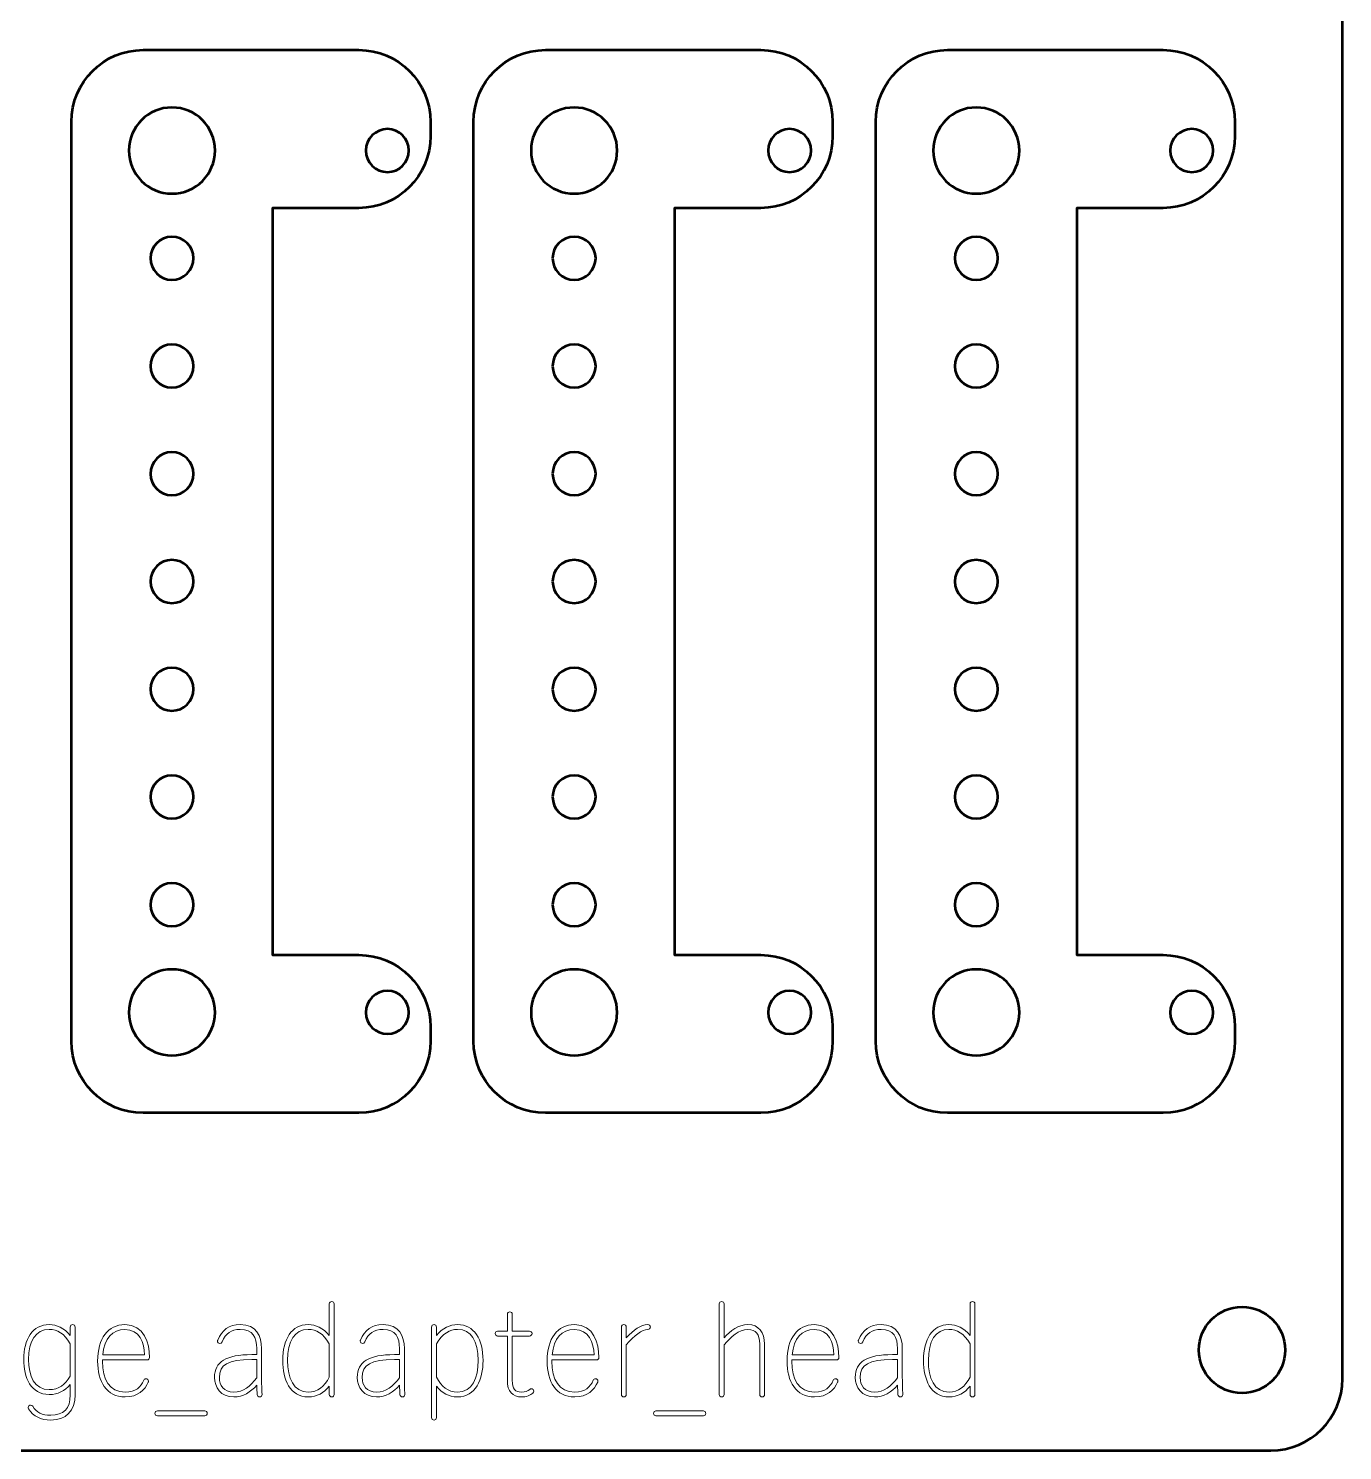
# Model space of a CAD drawing. Header units: centimetres. Extents: x -10.5 to 10.4, y -14.9 to 14.9.
# Drawn here: x 1.25 to 10.4, y -14.95 to -5.05 of the extents above; entities that cross this region are included whole.
import ezdxf

# ---------------------------------------------------------------- set-up
doc = ezdxf.new("R2010")
doc.units = ezdxf.units.CM
doc.header["$MEASUREMENT"] = 0
doc.layers.add('Layer 1', color=7, linetype='Continuous')

msp = doc.modelspace()

# ---------------------------------------------------------------- linework, layer by layer
at = {"layer": 'Layer 1', "lineweight": 53}
msp.add_ellipse((9.7, -14.25), major_axis=(0, 0.3), ratio=1, dxfattribs=at)
at = {"layer": 'Layer 1', "color": 1, "lineweight": 53}
msp.add_open_spline([(-10.5, -14.45), (-10.5, -14.45), (-10.5, 14.45), (-10.5, 14.45), (-10.5, 14.45), (-10.5, 14.72614), (-10.27614, 14.95), (-10, 14.95), (-10, 14.95), (-10, 14.95), (9.9, 14.95), (9.9, 14.95), (9.9, 14.95), (10.17614, 14.95), (10.4, 14.72614), (10.4, 14.45), (10.4, 14.45), (10.4, 14.45), (10.4, -14.45), (10.4, -14.45), (10.4, -14.45), (10.4, -14.72614), (10.17614, -14.95), (9.9, -14.95), (9.9, -14.95), (9.9, -14.95), (-10, -14.95), (-10, -14.95), (-10, -14.95), (-10.27614, -14.95), (-10.5, -14.72614), (-10.5, -14.45)], degree=3, knots=[0, 0, 0, 0, 0.1111111, 0.1111111, 0.1111111, 0.1111111, 0.2222222, 0.2222222, 0.2222222, 0.2222222, 0.3333333, 0.3333333, 0.3333333, 0.3333333, 0.4444444, 0.4444444, 0.4444444, 0.4444444, 0.5555556, 0.5555556, 0.5555556, 0.5555556, 0.6666667, 0.6666667, 0.6666667, 0.6666667, 0.7777778, 0.7777778, 0.7777778, 0.7777778, 1, 1, 1, 1], dxfattribs=at)
at = {"layer": 'Layer 1', "color": 3, "lineweight": 53}
for points in [[(1.55, -11.6), (1.55, -11.6), (1.55, -12.1), (1.55, -12.1), (1.55, -12.1), (1.55, -12.37614), (1.77386, -12.6), (2.05, -12.6), (2.05, -12.6), (2.05, -12.6), (2.2125, -12.6), (2.2125, -12.6), (2.2125, -12.6), (2.2125, -12.6), (2.26577, -12.6), (2.26577, -12.6), (2.26577, -12.6), (2.26577, -12.6), (2.31567, -12.6), (2.31567, -12.6), (2.31567, -12.6), (2.31567, -12.6), (2.3623, -12.6), (2.3623, -12.6), (2.3623, -12.6), (2.3623, -12.6), (2.40576, -12.6), (2.40576, -12.6), (2.40576, -12.6), (2.40576, -12.6), (2.44615, -12.6), (2.44615, -12.6), (2.44615, -12.6), (2.44615, -12.6), (2.45, -12.6), (2.45, -12.6), (2.45, -12.6), (2.45, -12.6), (3.05, -12.6), (3.05, -12.6), (3.05, -12.6), (3.05, -12.6), (3.55, -12.6), (3.55, -12.6), (3.55, -12.6), (3.82614, -12.6), (4.05, -12.37614), (4.05, -12.1), (4.05, -12.1), (4.05, -12.1), (4.05, -12), (4.05, -12), (4.05, -12), (4.05, -11.72386), (3.82614, -11.5), (3.55, -11.5), (3.55, -11.5), (3.55, -11.5), (2.95, -11.5), (2.95, -11.5), (2.95, -11.5), (2.95, -11.5), (2.95, -10.9), (2.95, -10.9), (2.95, -10.9), (2.95, -10.9), (2.95, -7.2), (2.95, -7.2), (2.95, -7.2), (2.95, -7.2), (2.95, -6.3), (2.95, -6.3), (2.95, -6.3), (2.95, -6.3), (3.05, -6.3), (3.05, -6.3), (3.05, -6.3), (3.05, -6.3), (3.55, -6.3), (3.55, -6.3), (3.55, -6.3), (3.82614, -6.3), (4.05, -6.07614), (4.05, -5.8), (4.05, -5.8), (4.05, -5.8), (4.05, -5.7), (4.05, -5.7), (4.05, -5.7), (4.05, -5.42386), (3.82614, -5.2), (3.55, -5.2), (3.55, -5.2), (3.55, -5.2), (2.45, -5.2), (2.45, -5.2), (2.45, -5.2), (2.45, -5.2), (2.2125, -5.2), (2.2125, -5.2), (2.2125, -5.2), (2.2125, -5.2), (2.05, -5.2), (2.05, -5.2), (2.05, -5.2), (1.77386, -5.2), (1.55, -5.42386), (1.55, -5.7), (1.55, -5.7), (1.55, -6.87317), (1.55, -10.73746), (1.55, -11.6)], [(4.35, -11.6), (4.35, -11.6), (4.35, -12.1), (4.35, -12.1), (4.35, -12.1), (4.35, -12.37614), (4.57386, -12.6), (4.85, -12.6), (4.85, -12.6), (4.85, -12.6), (5.0125, -12.6), (5.0125, -12.6), (5.0125, -12.6), (5.0125, -12.6), (5.06577, -12.6), (5.06577, -12.6), (5.06577, -12.6), (5.06577, -12.6), (5.11567, -12.6), (5.11567, -12.6), (5.11567, -12.6), (5.11567, -12.6), (5.1623, -12.6), (5.1623, -12.6), (5.1623, -12.6), (5.1623, -12.6), (5.20576, -12.6), (5.20576, -12.6), (5.20576, -12.6), (5.20576, -12.6), (5.24615, -12.6), (5.24615, -12.6), (5.24615, -12.6), (5.24615, -12.6), (5.25, -12.6), (5.25, -12.6), (5.25, -12.6), (5.25, -12.6), (5.85, -12.6), (5.85, -12.6), (5.85, -12.6), (5.85, -12.6), (6.35, -12.6), (6.35, -12.6), (6.35, -12.6), (6.62614, -12.6), (6.85, -12.37614), (6.85, -12.1), (6.85, -12.1), (6.85, -12.1), (6.85, -12), (6.85, -12), (6.85, -12), (6.85, -11.72386), (6.62614, -11.5), (6.35, -11.5), (6.35, -11.5), (6.35, -11.5), (5.75, -11.5), (5.75, -11.5), (5.75, -11.5), (5.75, -11.5), (5.75, -10.9), (5.75, -10.9), (5.75, -10.9), (5.75, -10.9), (5.75, -7.2), (5.75, -7.2), (5.75, -7.2), (5.75, -7.2), (5.75, -6.3), (5.75, -6.3), (5.75, -6.3), (5.75, -6.3), (5.85, -6.3), (5.85, -6.3), (5.85, -6.3), (5.85, -6.3), (6.35, -6.3), (6.35, -6.3), (6.35, -6.3), (6.62614, -6.3), (6.85, -6.07614), (6.85, -5.8), (6.85, -5.8), (6.85, -5.8), (6.85, -5.7), (6.85, -5.7), (6.85, -5.7), (6.85, -5.42386), (6.62614, -5.2), (6.35, -5.2), (6.35, -5.2), (6.35, -5.2), (5.25, -5.2), (5.25, -5.2), (5.25, -5.2), (5.25, -5.2), (5.0125, -5.2), (5.0125, -5.2), (5.0125, -5.2), (5.0125, -5.2), (4.85, -5.2), (4.85, -5.2), (4.85, -5.2), (4.57386, -5.2), (4.35, -5.42386), (4.35, -5.7), (4.35, -5.7), (4.35, -6.87317), (4.35, -10.73746), (4.35, -11.6)], [(7.15, -11.6), (7.15, -11.6), (7.15, -12.1), (7.15, -12.1), (7.15, -12.1), (7.15, -12.37614), (7.37386, -12.6), (7.65, -12.6), (7.65, -12.6), (7.65, -12.6), (7.8125, -12.6), (7.8125, -12.6), (7.8125, -12.6), (7.8125, -12.6), (7.86577, -12.6), (7.86577, -12.6), (7.86577, -12.6), (7.86577, -12.6), (7.91567, -12.6), (7.91567, -12.6), (7.91567, -12.6), (7.91567, -12.6), (7.9623, -12.6), (7.9623, -12.6), (7.9623, -12.6), (7.9623, -12.6), (8.00576, -12.6), (8.00576, -12.6), (8.00576, -12.6), (8.00576, -12.6), (8.04615, -12.6), (8.04615, -12.6), (8.04615, -12.6), (8.04615, -12.6), (8.05, -12.6), (8.05, -12.6), (8.05, -12.6), (8.05, -12.6), (8.65, -12.6), (8.65, -12.6), (8.65, -12.6), (8.65, -12.6), (9.15, -12.6), (9.15, -12.6), (9.15, -12.6), (9.42614, -12.6), (9.65, -12.37614), (9.65, -12.1), (9.65, -12.1), (9.65, -12.1), (9.65, -12), (9.65, -12), (9.65, -12), (9.65, -11.72386), (9.42614, -11.5), (9.15, -11.5), (9.15, -11.5), (9.15, -11.5), (8.55, -11.5), (8.55, -11.5), (8.55, -11.5), (8.55, -11.5), (8.55, -10.9), (8.55, -10.9), (8.55, -10.9), (8.55, -10.9), (8.55, -7.2), (8.55, -7.2), (8.55, -7.2), (8.55, -7.2), (8.55, -6.3), (8.55, -6.3), (8.55, -6.3), (8.55, -6.3), (8.65, -6.3), (8.65, -6.3), (8.65, -6.3), (8.65, -6.3), (9.15, -6.3), (9.15, -6.3), (9.15, -6.3), (9.42614, -6.3), (9.65, -6.07614), (9.65, -5.8), (9.65, -5.8), (9.65, -5.8), (9.65, -5.7), (9.65, -5.7), (9.65, -5.7), (9.65, -5.42386), (9.42614, -5.2), (9.15, -5.2), (9.15, -5.2), (9.15, -5.2), (8.05, -5.2), (8.05, -5.2), (8.05, -5.2), (8.05, -5.2), (7.8125, -5.2), (7.8125, -5.2), (7.8125, -5.2), (7.8125, -5.2), (7.65, -5.2), (7.65, -5.2), (7.65, -5.2), (7.37386, -5.2), (7.15, -5.42386), (7.15, -5.7), (7.15, -5.7), (7.15, -6.87317), (7.15, -10.73746), (7.15, -11.6)]]:
    msp.add_open_spline(points, degree=3, knots=[0, 0, 0, 0, 0.0344828, 0.0344828, 0.0344828, 0.0344828, 0.0689655, 0.0689655, 0.0689655, 0.0689655, 0.1034483, 0.1034483, 0.1034483, 0.1034483, 0.137931, 0.137931, 0.137931, 0.137931, 0.1724138, 0.1724138, 0.1724138, 0.1724138, 0.2068966, 0.2068966, 0.2068966, 0.2068966, 0.2413793, 0.2413793, 0.2413793, 0.2413793, 0.2758621, 0.2758621, 0.2758621, 0.2758621, 0.3103448, 0.3103448, 0.3103448, 0.3103448, 0.3448276, 0.3448276, 0.3448276, 0.3448276, 0.3793103, 0.3793103, 0.3793103, 0.3793103, 0.4137931, 0.4137931, 0.4137931, 0.4137931, 0.4482759, 0.4482759, 0.4482759, 0.4482759, 0.4827586, 0.4827586, 0.4827586, 0.4827586, 0.5172414, 0.5172414, 0.5172414, 0.5172414, 0.5517241, 0.5517241, 0.5517241, 0.5517241, 0.5862069, 0.5862069, 0.5862069, 0.5862069, 0.6206897, 0.6206897, 0.6206897, 0.6206897, 0.6551724, 0.6551724, 0.6551724, 0.6551724, 0.6896552, 0.6896552, 0.6896552, 0.6896552, 0.7241379, 0.7241379, 0.7241379, 0.7241379, 0.7586207, 0.7586207, 0.7586207, 0.7586207, 0.7931034, 0.7931034, 0.7931034, 0.7931034, 0.8275862, 0.8275862, 0.8275862, 0.8275862, 0.862069, 0.862069, 0.862069, 0.862069, 0.8965517, 0.8965517, 0.8965517, 0.8965517, 0.9310345, 0.9310345, 0.9310345, 0.9310345, 1, 1, 1, 1], dxfattribs=at)
at = {"layer": 'Layer 1', "lineweight": 53}
for points in [[(1.95, -5.9), (1.95, -5.73431), (2.08431, -5.6), (2.25, -5.6), (2.25, -5.6), (2.41569, -5.6), (2.55, -5.73431), (2.55, -5.9), (2.55, -5.9), (2.55, -6.06569), (2.41569, -6.2), (2.25, -6.2), (2.25, -6.2), (2.08431, -6.2), (1.95, -6.06569), (1.95, -5.9)], [(4.75, -5.9), (4.75, -5.73431), (4.88431, -5.6), (5.05, -5.6), (5.05, -5.6), (5.21569, -5.6), (5.35, -5.73431), (5.35, -5.9), (5.35, -5.9), (5.35, -6.06569), (5.21569, -6.2), (5.05, -6.2), (5.05, -6.2), (4.88431, -6.2), (4.75, -6.06569), (4.75, -5.9)], [(7.55, -5.9), (7.55, -5.73431), (7.68431, -5.6), (7.85, -5.6), (7.85, -5.6), (8.01569, -5.6), (8.15, -5.73431), (8.15, -5.9), (8.15, -5.9), (8.15, -6.06569), (8.01569, -6.2), (7.85, -6.2), (7.85, -6.2), (7.68431, -6.2), (7.55, -6.06569), (7.55, -5.9)], [(3.6, -5.9), (3.6, -5.81716), (3.66716, -5.75), (3.75, -5.75), (3.75, -5.75), (3.83284, -5.75), (3.9, -5.81716), (3.9, -5.9), (3.9, -5.9), (3.9, -5.98284), (3.83284, -6.05), (3.75, -6.05), (3.75, -6.05), (3.66716, -6.05), (3.6, -5.98284), (3.6, -5.9)], [(6.4, -5.9), (6.4, -5.81716), (6.46716, -5.75), (6.55, -5.75), (6.55, -5.75), (6.63284, -5.75), (6.7, -5.81716), (6.7, -5.9), (6.7, -5.9), (6.7, -5.98284), (6.63284, -6.05), (6.55, -6.05), (6.55, -6.05), (6.46716, -6.05), (6.4, -5.98284), (6.4, -5.9)], [(9.2, -5.9), (9.2, -5.81716), (9.26716, -5.75), (9.35, -5.75), (9.35, -5.75), (9.43284, -5.75), (9.5, -5.81716), (9.5, -5.9), (9.5, -5.9), (9.5, -5.98284), (9.43284, -6.05), (9.35, -6.05), (9.35, -6.05), (9.26716, -6.05), (9.2, -5.98284), (9.2, -5.9)], [(2.1, -6.65), (2.1, -6.56716), (2.16716, -6.5), (2.25, -6.5), (2.25, -6.5), (2.33284, -6.5), (2.4, -6.56716), (2.4, -6.65), (2.4, -6.65), (2.4, -6.73284), (2.33284, -6.8), (2.25, -6.8), (2.25, -6.8), (2.16716, -6.8), (2.1, -6.73284), (2.1, -6.65)], [(4.9, -6.65), (4.9, -6.56716), (4.96716, -6.5), (5.05, -6.5), (5.05, -6.5), (5.13284, -6.5), (5.2, -6.56716), (5.2, -6.65), (5.2, -6.65), (5.2, -6.73284), (5.13284, -6.8), (5.05, -6.8), (5.05, -6.8), (4.96716, -6.8), (4.9, -6.73284), (4.9, -6.65)], [(7.7, -6.65), (7.7, -6.56716), (7.76716, -6.5), (7.85, -6.5), (7.85, -6.5), (7.93284, -6.5), (8, -6.56716), (8, -6.65), (8, -6.65), (8, -6.73284), (7.93284, -6.8), (7.85, -6.8), (7.85, -6.8), (7.76716, -6.8), (7.7, -6.73284), (7.7, -6.65)], [(2.1, -7.4), (2.1, -7.31716), (2.16716, -7.25), (2.25, -7.25), (2.25, -7.25), (2.33284, -7.25), (2.4, -7.31716), (2.4, -7.4), (2.4, -7.4), (2.4, -7.48284), (2.33284, -7.55), (2.25, -7.55), (2.25, -7.55), (2.16716, -7.55), (2.1, -7.48284), (2.1, -7.4)], [(4.9, -7.4), (4.9, -7.31716), (4.96716, -7.25), (5.05, -7.25), (5.05, -7.25), (5.13284, -7.25), (5.2, -7.31716), (5.2, -7.4), (5.2, -7.4), (5.2, -7.48284), (5.13284, -7.55), (5.05, -7.55), (5.05, -7.55), (4.96716, -7.55), (4.9, -7.48284), (4.9, -7.4)], [(7.7, -7.4), (7.7, -7.31716), (7.76716, -7.25), (7.85, -7.25), (7.85, -7.25), (7.93284, -7.25), (8, -7.31716), (8, -7.4), (8, -7.4), (8, -7.48284), (7.93284, -7.55), (7.85, -7.55), (7.85, -7.55), (7.76716, -7.55), (7.7, -7.48284), (7.7, -7.4)], [(2.1, -8.15), (2.1, -8.06716), (2.16716, -8), (2.25, -8), (2.25, -8), (2.33284, -8), (2.4, -8.06716), (2.4, -8.15), (2.4, -8.15), (2.4, -8.23284), (2.33284, -8.3), (2.25, -8.3), (2.25, -8.3), (2.16716, -8.3), (2.1, -8.23284), (2.1, -8.15)], [(4.9, -8.15), (4.9, -8.06716), (4.96716, -8), (5.05, -8), (5.05, -8), (5.13284, -8), (5.2, -8.06716), (5.2, -8.15), (5.2, -8.15), (5.2, -8.23284), (5.13284, -8.3), (5.05, -8.3), (5.05, -8.3), (4.96716, -8.3), (4.9, -8.23284), (4.9, -8.15)], [(7.7, -8.15), (7.7, -8.06716), (7.76716, -8), (7.85, -8), (7.85, -8), (7.93284, -8), (8, -8.06716), (8, -8.15), (8, -8.15), (8, -8.23284), (7.93284, -8.3), (7.85, -8.3), (7.85, -8.3), (7.76716, -8.3), (7.7, -8.23284), (7.7, -8.15)], [(2.1, -8.9), (2.1, -8.81716), (2.16716, -8.75), (2.25, -8.75), (2.25, -8.75), (2.33284, -8.75), (2.4, -8.81716), (2.4, -8.9), (2.4, -8.9), (2.4, -8.98284), (2.33284, -9.05), (2.25, -9.05), (2.25, -9.05), (2.16716, -9.05), (2.1, -8.98284), (2.1, -8.9)], [(4.9, -8.9), (4.9, -8.81716), (4.96716, -8.75), (5.05, -8.75), (5.05, -8.75), (5.13284, -8.75), (5.2, -8.81716), (5.2, -8.9), (5.2, -8.9), (5.2, -8.98284), (5.13284, -9.05), (5.05, -9.05), (5.05, -9.05), (4.96716, -9.05), (4.9, -8.98284), (4.9, -8.9)], [(7.7, -8.9), (7.7, -8.81716), (7.76716, -8.75), (7.85, -8.75), (7.85, -8.75), (7.93284, -8.75), (8, -8.81716), (8, -8.9), (8, -8.9), (8, -8.98284), (7.93284, -9.05), (7.85, -9.05), (7.85, -9.05), (7.76716, -9.05), (7.7, -8.98284), (7.7, -8.9)], [(2.1, -9.65), (2.1, -9.56716), (2.16716, -9.5), (2.25, -9.5), (2.25, -9.5), (2.33284, -9.5), (2.4, -9.56716), (2.4, -9.65), (2.4, -9.65), (2.4, -9.73284), (2.33284, -9.8), (2.25, -9.8), (2.25, -9.8), (2.16716, -9.8), (2.1, -9.73284), (2.1, -9.65)], [(4.9, -9.65), (4.9, -9.56716), (4.96716, -9.5), (5.05, -9.5), (5.05, -9.5), (5.13284, -9.5), (5.2, -9.56716), (5.2, -9.65), (5.2, -9.65), (5.2, -9.73284), (5.13284, -9.8), (5.05, -9.8), (5.05, -9.8), (4.96716, -9.8), (4.9, -9.73284), (4.9, -9.65)], [(7.7, -9.65), (7.7, -9.56716), (7.76716, -9.5), (7.85, -9.5), (7.85, -9.5), (7.93284, -9.5), (8, -9.56716), (8, -9.65), (8, -9.65), (8, -9.73284), (7.93284, -9.8), (7.85, -9.8), (7.85, -9.8), (7.76716, -9.8), (7.7, -9.73284), (7.7, -9.65)], [(2.1, -10.4), (2.1, -10.31716), (2.16716, -10.25), (2.25, -10.25), (2.25, -10.25), (2.33284, -10.25), (2.4, -10.31716), (2.4, -10.4), (2.4, -10.4), (2.4, -10.48284), (2.33284, -10.55), (2.25, -10.55), (2.25, -10.55), (2.16716, -10.55), (2.1, -10.48284), (2.1, -10.4)], [(4.9, -10.4), (4.9, -10.31716), (4.96716, -10.25), (5.05, -10.25), (5.05, -10.25), (5.13284, -10.25), (5.2, -10.31716), (5.2, -10.4), (5.2, -10.4), (5.2, -10.48284), (5.13284, -10.55), (5.05, -10.55), (5.05, -10.55), (4.96716, -10.55), (4.9, -10.48284), (4.9, -10.4)], [(7.7, -10.4), (7.7, -10.31716), (7.76716, -10.25), (7.85, -10.25), (7.85, -10.25), (7.93284, -10.25), (8, -10.31716), (8, -10.4), (8, -10.4), (8, -10.48284), (7.93284, -10.55), (7.85, -10.55), (7.85, -10.55), (7.76716, -10.55), (7.7, -10.48284), (7.7, -10.4)], [(2.1, -11.15), (2.1, -11.06716), (2.16716, -11), (2.25, -11), (2.25, -11), (2.33284, -11), (2.4, -11.06716), (2.4, -11.15), (2.4, -11.15), (2.4, -11.23284), (2.33284, -11.3), (2.25, -11.3), (2.25, -11.3), (2.16716, -11.3), (2.1, -11.23284), (2.1, -11.15)], [(4.9, -11.15), (4.9, -11.06716), (4.96716, -11), (5.05, -11), (5.05, -11), (5.13284, -11), (5.2, -11.06716), (5.2, -11.15), (5.2, -11.15), (5.2, -11.23284), (5.13284, -11.3), (5.05, -11.3), (5.05, -11.3), (4.96716, -11.3), (4.9, -11.23284), (4.9, -11.15)], [(7.7, -11.15), (7.7, -11.06716), (7.76716, -11), (7.85, -11), (7.85, -11), (7.93284, -11), (8, -11.06716), (8, -11.15), (8, -11.15), (8, -11.23284), (7.93284, -11.3), (7.85, -11.3), (7.85, -11.3), (7.76716, -11.3), (7.7, -11.23284), (7.7, -11.15)], [(1.95, -11.9), (1.95, -11.73431), (2.08431, -11.6), (2.25, -11.6), (2.25, -11.6), (2.41569, -11.6), (2.55, -11.73431), (2.55, -11.9), (2.55, -11.9), (2.55, -12.06569), (2.41569, -12.2), (2.25, -12.2), (2.25, -12.2), (2.08431, -12.2), (1.95, -12.06569), (1.95, -11.9)], [(4.75, -11.9), (4.75, -11.73431), (4.88431, -11.6), (5.05, -11.6), (5.05, -11.6), (5.21569, -11.6), (5.35, -11.73431), (5.35, -11.9), (5.35, -11.9), (5.35, -12.06569), (5.21569, -12.2), (5.05, -12.2), (5.05, -12.2), (4.88431, -12.2), (4.75, -12.06569), (4.75, -11.9)], [(7.55, -11.9), (7.55, -11.73431), (7.68431, -11.6), (7.85, -11.6), (7.85, -11.6), (8.01569, -11.6), (8.15, -11.73431), (8.15, -11.9), (8.15, -11.9), (8.15, -12.06569), (8.01569, -12.2), (7.85, -12.2), (7.85, -12.2), (7.68431, -12.2), (7.55, -12.06569), (7.55, -11.9)], [(3.6, -11.9), (3.6, -11.81716), (3.66716, -11.75), (3.75, -11.75), (3.75, -11.75), (3.83284, -11.75), (3.9, -11.81716), (3.9, -11.9), (3.9, -11.9), (3.9, -11.98284), (3.83284, -12.05), (3.75, -12.05), (3.75, -12.05), (3.66716, -12.05), (3.6, -11.98284), (3.6, -11.9)], [(6.4, -11.9), (6.4, -11.81716), (6.46716, -11.75), (6.55, -11.75), (6.55, -11.75), (6.63284, -11.75), (6.7, -11.81716), (6.7, -11.9), (6.7, -11.9), (6.7, -11.98284), (6.63284, -12.05), (6.55, -12.05), (6.55, -12.05), (6.46716, -12.05), (6.4, -11.98284), (6.4, -11.9)], [(9.2, -11.9), (9.2, -11.81716), (9.26716, -11.75), (9.35, -11.75), (9.35, -11.75), (9.43284, -11.75), (9.5, -11.81716), (9.5, -11.9), (9.5, -11.9), (9.5, -11.98284), (9.43284, -12.05), (9.35, -12.05), (9.35, -12.05), (9.26716, -12.05), (9.2, -11.98284), (9.2, -11.9)]]:
    msp.add_open_spline(points, degree=3, knots=[0, 0, 0, 0, 0.2, 0.2, 0.2, 0.2, 0.4, 0.4, 0.4, 0.4, 0.6, 0.6, 0.6, 0.6, 1, 1, 1, 1], dxfattribs=at)
at = {"layer": 'Layer 1', "color": 5, "lineweight": 9}
for points, knots in [([(3.19908, -14.57685), (3.25919, -14.57685), (3.3083, -14.54891), (3.34555, -14.50235), (3.34555, -14.50235), (3.34555, -14.50235), (3.34555, -14.55992), (3.34555, -14.55992), (3.34555, -14.55992), (3.34555, -14.56923), (3.35317, -14.57685), (3.36248, -14.57685), (3.36248, -14.57685), (3.3718, -14.57685), (3.37942, -14.56923), (3.37942, -14.55992), (3.37942, -14.55992), (3.37942, -14.55992), (3.37942, -13.92915), (3.37942, -13.92915), (3.37942, -13.92915), (3.37942, -13.91984), (3.3718, -13.91222), (3.36248, -13.91222), (3.36248, -13.91222), (3.35317, -13.91222), (3.34555, -13.91984), (3.34555, -13.92915), (3.34555, -13.92915), (3.34555, -13.92915), (3.34555, -14.14844), (3.34555, -14.14844), (3.34555, -14.14844), (3.30237, -14.09594), (3.25157, -14.07308), (3.19823, -14.07308), (3.19823, -14.07308), (3.08308, -14.07308), (3.02128, -14.17469), (3.02128, -14.3237), (3.02128, -14.3237), (3.02128, -14.45324), (3.07038, -14.57685), (3.19908, -14.57685)], [0, 0, 0, 0, 0.0833333, 0.0833333, 0.0833333, 0.0833333, 0.1666667, 0.1666667, 0.1666667, 0.1666667, 0.25, 0.25, 0.25, 0.25, 0.3333333, 0.3333333, 0.3333333, 0.3333333, 0.4166667, 0.4166667, 0.4166667, 0.4166667, 0.5, 0.5, 0.5, 0.5, 0.5833333, 0.5833333, 0.5833333, 0.5833333, 0.6666667, 0.6666667, 0.6666667, 0.6666667, 0.75, 0.75, 0.75, 0.75, 0.8333333, 0.8333333, 0.8333333, 0.8333333, 1, 1, 1, 1]), ([(6.0769, -14.57685), (6.08622, -14.57685), (6.09384, -14.56923), (6.09384, -14.55992), (6.09384, -14.55992), (6.09384, -14.55992), (6.09384, -14.21448), (6.09384, -14.21448), (6.09384, -14.21448), (6.14379, -14.15775), (6.19374, -14.10695), (6.25978, -14.10695), (6.25978, -14.10695), (6.31651, -14.10695), (6.34191, -14.14082), (6.34191, -14.20855), (6.34191, -14.20855), (6.34191, -14.20855), (6.34191, -14.55992), (6.34191, -14.55992), (6.34191, -14.55992), (6.34191, -14.56923), (6.34953, -14.57685), (6.35884, -14.57685), (6.35884, -14.57685), (6.36816, -14.57685), (6.37578, -14.56923), (6.37578, -14.55992), (6.37578, -14.55992), (6.37578, -14.55992), (6.37578, -14.20855), (6.37578, -14.20855), (6.37578, -14.20855), (6.37578, -14.12727), (6.33598, -14.07308), (6.25978, -14.07308), (6.25978, -14.07308), (6.19205, -14.07308), (6.13956, -14.11626), (6.09384, -14.16453), (6.09384, -14.16453), (6.09384, -14.16453), (6.09384, -13.92915), (6.09384, -13.92915), (6.09384, -13.92915), (6.09384, -13.91984), (6.08622, -13.91222), (6.0769, -13.91222), (6.0769, -13.91222), (6.06759, -13.91222), (6.05997, -13.91984), (6.05997, -13.92915), (6.05997, -13.92915), (6.05997, -13.92915), (6.05997, -14.55992), (6.05997, -14.55992), (6.05997, -14.55992), (6.05997, -14.56923), (6.06759, -14.57685), (6.0769, -14.57685)], [0, 0, 0, 0, 0.0625, 0.0625, 0.0625, 0.0625, 0.125, 0.125, 0.125, 0.125, 0.1875, 0.1875, 0.1875, 0.1875, 0.25, 0.25, 0.25, 0.25, 0.3125, 0.3125, 0.3125, 0.3125, 0.375, 0.375, 0.375, 0.375, 0.4375, 0.4375, 0.4375, 0.4375, 0.5, 0.5, 0.5, 0.5, 0.5625, 0.5625, 0.5625, 0.5625, 0.625, 0.625, 0.625, 0.625, 0.6875, 0.6875, 0.6875, 0.6875, 0.75, 0.75, 0.75, 0.75, 0.8125, 0.8125, 0.8125, 0.8125, 0.875, 0.875, 0.875, 0.875, 1, 1, 1, 1]), ([(7.66018, -14.57685), (7.72029, -14.57685), (7.7694, -14.54891), (7.80665, -14.50235), (7.80665, -14.50235), (7.80665, -14.50235), (7.80665, -14.55992), (7.80665, -14.55992), (7.80665, -14.55992), (7.80665, -14.56923), (7.81427, -14.57685), (7.82358, -14.57685), (7.82358, -14.57685), (7.8329, -14.57685), (7.84052, -14.56923), (7.84052, -14.55992), (7.84052, -14.55992), (7.84052, -14.55992), (7.84052, -13.92915), (7.84052, -13.92915), (7.84052, -13.92915), (7.84052, -13.91984), (7.8329, -13.91222), (7.82358, -13.91222), (7.82358, -13.91222), (7.81427, -13.91222), (7.80665, -13.91984), (7.80665, -13.92915), (7.80665, -13.92915), (7.80665, -13.92915), (7.80665, -14.14844), (7.80665, -14.14844), (7.80665, -14.14844), (7.76347, -14.09594), (7.71267, -14.07308), (7.65933, -14.07308), (7.65933, -14.07308), (7.54418, -14.07308), (7.48238, -14.17469), (7.48238, -14.3237), (7.48238, -14.3237), (7.48238, -14.45324), (7.53148, -14.57685), (7.66018, -14.57685)], [0, 0, 0, 0, 0.0833333, 0.0833333, 0.0833333, 0.0833333, 0.1666667, 0.1666667, 0.1666667, 0.1666667, 0.25, 0.25, 0.25, 0.25, 0.3333333, 0.3333333, 0.3333333, 0.3333333, 0.4166667, 0.4166667, 0.4166667, 0.4166667, 0.5, 0.5, 0.5, 0.5, 0.5833333, 0.5833333, 0.5833333, 0.5833333, 0.6666667, 0.6666667, 0.6666667, 0.6666667, 0.75, 0.75, 0.75, 0.75, 0.8333333, 0.8333333, 0.8333333, 0.8333333, 1, 1, 1, 1]), ([(4.68414, -14.57685), (4.71716, -14.57685), (4.7451, -14.56585), (4.76288, -14.54976), (4.76288, -14.54976), (4.76626, -14.54637), (4.7688, -14.54214), (4.7688, -14.53706), (4.7688, -14.53706), (4.7688, -14.52775), (4.76118, -14.52013), (4.75187, -14.52013), (4.75187, -14.52013), (4.74764, -14.52013), (4.7434, -14.52182), (4.74086, -14.52436), (4.74086, -14.52436), (4.72732, -14.53621), (4.70954, -14.54299), (4.68414, -14.54299), (4.68414, -14.54299), (4.63842, -14.54299), (4.61894, -14.52351), (4.61894, -14.46086), (4.61894, -14.46086), (4.61894, -14.46086), (4.61894, -14.15267), (4.61894, -14.15267), (4.61894, -14.15267), (4.61894, -14.15267), (4.74002, -14.15267), (4.74002, -14.15267), (4.74002, -14.15267), (4.74933, -14.15267), (4.75695, -14.14505), (4.75695, -14.13574), (4.75695, -14.13574), (4.75695, -14.12642), (4.74933, -14.1188), (4.74002, -14.1188), (4.74002, -14.1188), (4.74002, -14.1188), (4.61894, -14.1188), (4.61894, -14.1188), (4.61894, -14.1188), (4.61894, -14.1188), (4.61894, -14.00112), (4.61894, -14.00112), (4.61894, -14.00112), (4.61894, -13.9918), (4.61132, -13.98418), (4.60201, -13.98418), (4.60201, -13.98418), (4.5927, -13.98418), (4.58508, -13.9918), (4.58508, -14.00112), (4.58508, -14.00112), (4.58508, -14.00112), (4.58508, -14.1188), (4.58508, -14.1188), (4.58508, -14.1188), (4.58508, -14.1188), (4.51734, -14.1188), (4.51734, -14.1188), (4.51734, -14.1188), (4.50803, -14.1188), (4.50041, -14.12642), (4.50041, -14.13574), (4.50041, -14.13574), (4.50041, -14.14505), (4.50803, -14.15267), (4.51734, -14.15267), (4.51734, -14.15267), (4.51734, -14.15267), (4.58508, -14.15267), (4.58508, -14.15267), (4.58508, -14.15267), (4.58508, -14.15267), (4.58508, -14.46086), (4.58508, -14.46086), (4.58508, -14.46086), (4.58508, -14.5396), (4.62233, -14.57685), (4.68414, -14.57685)], [0, 0, 0, 0, 0.0454545, 0.0454545, 0.0454545, 0.0454545, 0.0909091, 0.0909091, 0.0909091, 0.0909091, 0.1363636, 0.1363636, 0.1363636, 0.1363636, 0.1818182, 0.1818182, 0.1818182, 0.1818182, 0.2272727, 0.2272727, 0.2272727, 0.2272727, 0.2727273, 0.2727273, 0.2727273, 0.2727273, 0.3181818, 0.3181818, 0.3181818, 0.3181818, 0.3636364, 0.3636364, 0.3636364, 0.3636364, 0.4090909, 0.4090909, 0.4090909, 0.4090909, 0.4545455, 0.4545455, 0.4545455, 0.4545455, 0.5, 0.5, 0.5, 0.5, 0.5454545, 0.5454545, 0.5454545, 0.5454545, 0.5909091, 0.5909091, 0.5909091, 0.5909091, 0.6363636, 0.6363636, 0.6363636, 0.6363636, 0.6818182, 0.6818182, 0.6818182, 0.6818182, 0.7272727, 0.7272727, 0.7272727, 0.7272727, 0.7727273, 0.7727273, 0.7727273, 0.7727273, 0.8181818, 0.8181818, 0.8181818, 0.8181818, 0.8636364, 0.8636364, 0.8636364, 0.8636364, 0.9090909, 0.9090909, 0.9090909, 0.9090909, 1, 1, 1, 1]), ([(1.40583, -14.73772), (1.51251, -14.73772), (1.57601, -14.67591), (1.57601, -14.56161), (1.57601, -14.56161), (1.57601, -14.56161), (1.57601, -14.09002), (1.57601, -14.09002), (1.57601, -14.09002), (1.57601, -14.0807), (1.56839, -14.07308), (1.55907, -14.07308), (1.55907, -14.07308), (1.54976, -14.07308), (1.54214, -14.0807), (1.54214, -14.09002), (1.54214, -14.09002), (1.54214, -14.09002), (1.54214, -14.14844), (1.54214, -14.14844), (1.54214, -14.14844), (1.49896, -14.09594), (1.44901, -14.07308), (1.39567, -14.07308), (1.39567, -14.07308), (1.27967, -14.07308), (1.21787, -14.17469), (1.21787, -14.31523), (1.21787, -14.31523), (1.21787, -14.44054), (1.26782, -14.55992), (1.39567, -14.55992), (1.39567, -14.55992), (1.45578, -14.55992), (1.50489, -14.53367), (1.54214, -14.49049), (1.54214, -14.49049), (1.54214, -14.49049), (1.54214, -14.56161), (1.54214, -14.56161), (1.54214, -14.56161), (1.54214, -14.65983), (1.49642, -14.70385), (1.40583, -14.70385), (1.40583, -14.70385), (1.34656, -14.70385), (1.30677, -14.68523), (1.28052, -14.64205), (1.28052, -14.64205), (1.27798, -14.63697), (1.27205, -14.63358), (1.26613, -14.63358), (1.26613, -14.63358), (1.25681, -14.63358), (1.24919, -14.6412), (1.24919, -14.65051), (1.24919, -14.65051), (1.24919, -14.6539), (1.25004, -14.65644), (1.25173, -14.65898), (1.25173, -14.65898), (1.28391, -14.71317), (1.33809, -14.73772), (1.40583, -14.73772)], [0, 0, 0, 0, 0.0588235, 0.0588235, 0.0588235, 0.0588235, 0.1176471, 0.1176471, 0.1176471, 0.1176471, 0.1764706, 0.1764706, 0.1764706, 0.1764706, 0.2352941, 0.2352941, 0.2352941, 0.2352941, 0.2941176, 0.2941176, 0.2941176, 0.2941176, 0.3529412, 0.3529412, 0.3529412, 0.3529412, 0.4117647, 0.4117647, 0.4117647, 0.4117647, 0.4705882, 0.4705882, 0.4705882, 0.4705882, 0.5294118, 0.5294118, 0.5294118, 0.5294118, 0.5882353, 0.5882353, 0.5882353, 0.5882353, 0.6470588, 0.6470588, 0.6470588, 0.6470588, 0.7058824, 0.7058824, 0.7058824, 0.7058824, 0.7647059, 0.7647059, 0.7647059, 0.7647059, 0.8235294, 0.8235294, 0.8235294, 0.8235294, 0.8823529, 0.8823529, 0.8823529, 0.8823529, 1, 1, 1, 1]), ([(1.39567, -14.52605), (1.29153, -14.52605), (1.25173, -14.43207), (1.25173, -14.31523), (1.25173, -14.31523), (1.25173, -14.18654), (1.30084, -14.10695), (1.39567, -14.10695), (1.39567, -14.10695), (1.45155, -14.10695), (1.49896, -14.1332), (1.54214, -14.20771), (1.54214, -14.20771), (1.54214, -14.20771), (1.54214, -14.43123), (1.54214, -14.43123), (1.54214, -14.43123), (1.50743, -14.49219), (1.46086, -14.52605), (1.39567, -14.52605)], [0, 0, 0, 0, 0.1666667, 0.1666667, 0.1666667, 0.1666667, 0.3333333, 0.3333333, 0.3333333, 0.3333333, 0.5, 0.5, 0.5, 0.5, 0.6666667, 0.6666667, 0.6666667, 0.6666667, 1, 1, 1, 1]), ([(1.92484, -14.57685), (2.01289, -14.57685), (2.062, -14.52775), (2.08486, -14.47356), (2.08486, -14.47356), (2.08571, -14.47187), (2.08655, -14.46933), (2.08655, -14.46679), (2.08655, -14.46679), (2.08655, -14.45747), (2.07893, -14.44985), (2.06962, -14.44985), (2.06962, -14.44985), (2.06285, -14.44985), (2.05607, -14.45409), (2.05438, -14.46086), (2.05438, -14.46086), (2.03406, -14.50743), (1.99765, -14.54299), (1.92484, -14.54299), (1.92484, -14.54299), (1.81393, -14.54299), (1.76651, -14.45747), (1.76651, -14.32709), (1.76651, -14.32709), (1.76651, -14.32709), (1.76651, -14.31862), (1.76651, -14.31862), (1.76651, -14.31862), (1.76651, -14.31862), (2.07639, -14.31862), (2.07639, -14.31862), (2.07639, -14.31862), (2.0874, -14.31862), (2.09333, -14.31269), (2.09333, -14.30169), (2.09333, -14.30169), (2.09333, -14.20263), (2.05861, -14.07308), (1.9223, -14.07308), (1.9223, -14.07308), (1.80546, -14.07308), (1.73265, -14.17045), (1.73265, -14.32709), (1.73265, -14.32709), (1.73265, -14.46848), (1.79191, -14.57685), (1.92484, -14.57685)], [0, 0, 0, 0, 0.0769231, 0.0769231, 0.0769231, 0.0769231, 0.1538462, 0.1538462, 0.1538462, 0.1538462, 0.2307692, 0.2307692, 0.2307692, 0.2307692, 0.3076923, 0.3076923, 0.3076923, 0.3076923, 0.3846154, 0.3846154, 0.3846154, 0.3846154, 0.4615385, 0.4615385, 0.4615385, 0.4615385, 0.5384615, 0.5384615, 0.5384615, 0.5384615, 0.6153846, 0.6153846, 0.6153846, 0.6153846, 0.6923077, 0.6923077, 0.6923077, 0.6923077, 0.7692308, 0.7692308, 0.7692308, 0.7692308, 0.8461538, 0.8461538, 0.8461538, 0.8461538, 1, 1, 1, 1]), ([(1.76821, -14.28475), (1.77921, -14.16876), (1.83509, -14.10695), (1.9223, -14.10695), (1.9223, -14.10695), (2.02559, -14.10695), (2.05607, -14.19755), (2.05946, -14.28475), (2.05946, -14.28475), (2.05946, -14.28475), (1.76821, -14.28475), (1.76821, -14.28475)], [0, 0, 0, 0, 0.25, 0.25, 0.25, 0.25, 0.5, 0.5, 0.5, 0.5, 1, 1, 1, 1]), ([(2.68092, -14.57685), (2.74526, -14.57685), (2.79776, -14.54299), (2.84094, -14.49557), (2.84094, -14.49557), (2.84094, -14.51928), (2.84178, -14.54299), (2.84348, -14.56077), (2.84348, -14.56077), (2.84432, -14.57008), (2.8511, -14.57685), (2.86041, -14.57685), (2.86041, -14.57685), (2.86972, -14.57685), (2.87734, -14.56923), (2.87734, -14.55992), (2.87734, -14.55992), (2.87734, -14.55992), (2.87734, -14.55907), (2.87734, -14.55823), (2.87734, -14.55823), (2.87734, -14.55823), (2.87734, -14.55823), (2.87734, -14.55823), (2.87734, -14.55823), (2.8748, -14.52775), (2.87396, -14.47779), (2.87396, -14.44308), (2.87396, -14.44308), (2.87396, -14.44308), (2.87396, -14.23988), (2.87396, -14.23988), (2.87396, -14.23988), (2.87396, -14.15183), (2.8367, -14.07308), (2.72579, -14.07308), (2.72579, -14.07308), (2.6462, -14.07308), (2.59879, -14.11034), (2.56831, -14.18061), (2.56831, -14.18061), (2.56746, -14.18231), (2.56662, -14.18485), (2.56662, -14.18739), (2.56662, -14.18739), (2.56662, -14.1967), (2.57424, -14.20432), (2.58355, -14.20432), (2.58355, -14.20432), (2.59032, -14.20432), (2.5971, -14.20009), (2.59879, -14.19416), (2.59879, -14.19416), (2.62588, -14.1332), (2.65975, -14.10695), (2.72579, -14.10695), (2.72579, -14.10695), (2.81384, -14.10695), (2.84009, -14.16199), (2.84009, -14.23988), (2.84009, -14.23988), (2.84009, -14.23988), (2.84009, -14.28221), (2.84009, -14.28221), (2.84009, -14.28221), (2.84009, -14.28221), (2.80538, -14.28221), (2.80538, -14.28221), (2.80538, -14.28221), (2.62758, -14.28221), (2.5463, -14.33217), (2.5463, -14.44054), (2.5463, -14.44054), (2.5463, -14.50912), (2.58948, -14.57685), (2.68092, -14.57685)], [0, 0, 0, 0, 0.05, 0.05, 0.05, 0.05, 0.1, 0.1, 0.1, 0.1, 0.15, 0.15, 0.15, 0.15, 0.2, 0.2, 0.2, 0.2, 0.25, 0.25, 0.25, 0.25, 0.3, 0.3, 0.3, 0.3, 0.35, 0.35, 0.35, 0.35, 0.4, 0.4, 0.4, 0.4, 0.45, 0.45, 0.45, 0.45, 0.5, 0.5, 0.5, 0.5, 0.55, 0.55, 0.55, 0.55, 0.6, 0.6, 0.6, 0.6, 0.65, 0.65, 0.65, 0.65, 0.7, 0.7, 0.7, 0.7, 0.75, 0.75, 0.75, 0.75, 0.8, 0.8, 0.8, 0.8, 0.85, 0.85, 0.85, 0.85, 0.9, 0.9, 0.9, 0.9, 1, 1, 1, 1]), ([(3.19908, -14.54299), (3.09578, -14.54299), (3.05514, -14.44477), (3.05514, -14.3237), (3.05514, -14.3237), (3.05514, -14.18654), (3.10425, -14.10695), (3.19823, -14.10695), (3.19823, -14.10695), (3.25496, -14.10695), (3.30237, -14.1332), (3.34555, -14.20771), (3.34555, -14.20771), (3.34555, -14.20771), (3.34555, -14.43969), (3.34555, -14.43969), (3.34555, -14.43969), (3.31084, -14.50658), (3.26427, -14.54299), (3.19908, -14.54299)], [0, 0, 0, 0, 0.1666667, 0.1666667, 0.1666667, 0.1666667, 0.3333333, 0.3333333, 0.3333333, 0.3333333, 0.5, 0.5, 0.5, 0.5, 0.6666667, 0.6666667, 0.6666667, 0.6666667, 1, 1, 1, 1]), ([(3.67491, -14.57685), (3.73925, -14.57685), (3.79175, -14.54299), (3.83493, -14.49557), (3.83493, -14.49557), (3.83493, -14.51928), (3.83577, -14.54299), (3.83747, -14.56077), (3.83747, -14.56077), (3.83831, -14.57008), (3.84509, -14.57685), (3.8544, -14.57685), (3.8544, -14.57685), (3.86371, -14.57685), (3.87133, -14.56923), (3.87133, -14.55992), (3.87133, -14.55992), (3.87133, -14.55992), (3.87133, -14.55907), (3.87133, -14.55823), (3.87133, -14.55823), (3.87133, -14.55823), (3.87133, -14.55823), (3.87133, -14.55823), (3.87133, -14.55823), (3.86879, -14.52775), (3.86795, -14.47779), (3.86795, -14.44308), (3.86795, -14.44308), (3.86795, -14.44308), (3.86795, -14.23988), (3.86795, -14.23988), (3.86795, -14.23988), (3.86795, -14.15183), (3.83069, -14.07308), (3.71978, -14.07308), (3.71978, -14.07308), (3.64019, -14.07308), (3.59278, -14.11034), (3.5623, -14.18061), (3.5623, -14.18061), (3.56145, -14.18231), (3.56061, -14.18485), (3.56061, -14.18739), (3.56061, -14.18739), (3.56061, -14.1967), (3.56823, -14.20432), (3.57754, -14.20432), (3.57754, -14.20432), (3.58431, -14.20432), (3.59109, -14.20009), (3.59278, -14.19416), (3.59278, -14.19416), (3.61987, -14.1332), (3.65374, -14.10695), (3.71978, -14.10695), (3.71978, -14.10695), (3.80783, -14.10695), (3.83408, -14.16199), (3.83408, -14.23988), (3.83408, -14.23988), (3.83408, -14.23988), (3.83408, -14.28221), (3.83408, -14.28221), (3.83408, -14.28221), (3.83408, -14.28221), (3.79937, -14.28221), (3.79937, -14.28221), (3.79937, -14.28221), (3.62157, -14.28221), (3.54029, -14.33217), (3.54029, -14.44054), (3.54029, -14.44054), (3.54029, -14.50912), (3.58347, -14.57685), (3.67491, -14.57685)], [0, 0, 0, 0, 0.05, 0.05, 0.05, 0.05, 0.1, 0.1, 0.1, 0.1, 0.15, 0.15, 0.15, 0.15, 0.2, 0.2, 0.2, 0.2, 0.25, 0.25, 0.25, 0.25, 0.3, 0.3, 0.3, 0.3, 0.35, 0.35, 0.35, 0.35, 0.4, 0.4, 0.4, 0.4, 0.45, 0.45, 0.45, 0.45, 0.5, 0.5, 0.5, 0.5, 0.55, 0.55, 0.55, 0.55, 0.6, 0.6, 0.6, 0.6, 0.65, 0.65, 0.65, 0.65, 0.7, 0.7, 0.7, 0.7, 0.75, 0.75, 0.75, 0.75, 0.8, 0.8, 0.8, 0.8, 0.85, 0.85, 0.85, 0.85, 0.9, 0.9, 0.9, 0.9, 1, 1, 1, 1]), ([(4.07453, -14.73772), (4.08385, -14.73772), (4.09147, -14.7301), (4.09147, -14.72079), (4.09147, -14.72079), (4.09147, -14.72079), (4.09147, -14.50235), (4.09147, -14.50235), (4.09147, -14.50235), (4.12872, -14.54891), (4.17783, -14.57685), (4.23794, -14.57685), (4.23794, -14.57685), (4.36579, -14.57685), (4.41574, -14.45324), (4.41574, -14.3237), (4.41574, -14.3237), (4.41574, -14.17469), (4.35393, -14.07308), (4.23879, -14.07308), (4.23879, -14.07308), (4.1846, -14.07308), (4.13465, -14.09594), (4.09147, -14.14844), (4.09147, -14.14844), (4.09147, -14.14844), (4.09147, -14.09002), (4.09147, -14.09002), (4.09147, -14.09002), (4.09147, -14.0807), (4.08385, -14.07308), (4.07453, -14.07308), (4.07453, -14.07308), (4.06522, -14.07308), (4.0576, -14.0807), (4.0576, -14.09002), (4.0576, -14.09002), (4.0576, -14.09002), (4.0576, -14.72079), (4.0576, -14.72079), (4.0576, -14.72079), (4.0576, -14.7301), (4.06522, -14.73772), (4.07453, -14.73772)], [0, 0, 0, 0, 0.0833333, 0.0833333, 0.0833333, 0.0833333, 0.1666667, 0.1666667, 0.1666667, 0.1666667, 0.25, 0.25, 0.25, 0.25, 0.3333333, 0.3333333, 0.3333333, 0.3333333, 0.4166667, 0.4166667, 0.4166667, 0.4166667, 0.5, 0.5, 0.5, 0.5, 0.5833333, 0.5833333, 0.5833333, 0.5833333, 0.6666667, 0.6666667, 0.6666667, 0.6666667, 0.75, 0.75, 0.75, 0.75, 0.8333333, 0.8333333, 0.8333333, 0.8333333, 1, 1, 1, 1]), ([(4.23794, -14.54299), (4.17275, -14.54299), (4.12618, -14.50658), (4.09147, -14.43969), (4.09147, -14.43969), (4.09147, -14.43969), (4.09147, -14.20771), (4.09147, -14.20771), (4.09147, -14.20771), (4.13465, -14.1332), (4.18291, -14.10695), (4.23879, -14.10695), (4.23879, -14.10695), (4.33277, -14.10695), (4.38188, -14.18654), (4.38188, -14.3237), (4.38188, -14.3237), (4.38188, -14.44477), (4.34208, -14.54299), (4.23794, -14.54299)], [0, 0, 0, 0, 0.1666667, 0.1666667, 0.1666667, 0.1666667, 0.3333333, 0.3333333, 0.3333333, 0.3333333, 0.5, 0.5, 0.5, 0.5, 0.6666667, 0.6666667, 0.6666667, 0.6666667, 1, 1, 1, 1]), ([(5.05413, -14.57685), (5.14218, -14.57685), (5.19129, -14.52775), (5.21415, -14.47356), (5.21415, -14.47356), (5.215, -14.47187), (5.21584, -14.46933), (5.21584, -14.46679), (5.21584, -14.46679), (5.21584, -14.45747), (5.20822, -14.44985), (5.19891, -14.44985), (5.19891, -14.44985), (5.19214, -14.44985), (5.18536, -14.45409), (5.18367, -14.46086), (5.18367, -14.46086), (5.16335, -14.50743), (5.12694, -14.54299), (5.05413, -14.54299), (5.05413, -14.54299), (4.94322, -14.54299), (4.8958, -14.45747), (4.8958, -14.32709), (4.8958, -14.32709), (4.8958, -14.32709), (4.8958, -14.31862), (4.8958, -14.31862), (4.8958, -14.31862), (4.8958, -14.31862), (5.20568, -14.31862), (5.20568, -14.31862), (5.20568, -14.31862), (5.21669, -14.31862), (5.22262, -14.31269), (5.22262, -14.30169), (5.22262, -14.30169), (5.22262, -14.20263), (5.1879, -14.07308), (5.05159, -14.07308), (5.05159, -14.07308), (4.93475, -14.07308), (4.86194, -14.17045), (4.86194, -14.32709), (4.86194, -14.32709), (4.86194, -14.46848), (4.9212, -14.57685), (5.05413, -14.57685)], [0, 0, 0, 0, 0.0769231, 0.0769231, 0.0769231, 0.0769231, 0.1538462, 0.1538462, 0.1538462, 0.1538462, 0.2307692, 0.2307692, 0.2307692, 0.2307692, 0.3076923, 0.3076923, 0.3076923, 0.3076923, 0.3846154, 0.3846154, 0.3846154, 0.3846154, 0.4615385, 0.4615385, 0.4615385, 0.4615385, 0.5384615, 0.5384615, 0.5384615, 0.5384615, 0.6153846, 0.6153846, 0.6153846, 0.6153846, 0.6923077, 0.6923077, 0.6923077, 0.6923077, 0.7692308, 0.7692308, 0.7692308, 0.7692308, 0.8461538, 0.8461538, 0.8461538, 0.8461538, 1, 1, 1, 1]), ([(4.8975, -14.28475), (4.9085, -14.16876), (4.96438, -14.10695), (5.05159, -14.10695), (5.05159, -14.10695), (5.15488, -14.10695), (5.18536, -14.19755), (5.18875, -14.28475), (5.18875, -14.28475), (5.18875, -14.28475), (4.8975, -14.28475), (4.8975, -14.28475)], [0, 0, 0, 0, 0.25, 0.25, 0.25, 0.25, 0.5, 0.5, 0.5, 0.5, 1, 1, 1, 1]), ([(5.39618, -14.57685), (5.4055, -14.57685), (5.41312, -14.56923), (5.41312, -14.55992), (5.41312, -14.55992), (5.41312, -14.55992), (5.41312, -14.21448), (5.41312, -14.21448), (5.41312, -14.21448), (5.47069, -14.14929), (5.5198, -14.10695), (5.56382, -14.10695), (5.56382, -14.10695), (5.57314, -14.10695), (5.58076, -14.09933), (5.58076, -14.09002), (5.58076, -14.09002), (5.58076, -14.0807), (5.57314, -14.07308), (5.56382, -14.07308), (5.56382, -14.07308), (5.51472, -14.07308), (5.46392, -14.11034), (5.41312, -14.16453), (5.41312, -14.16453), (5.41312, -14.16453), (5.41312, -14.09002), (5.41312, -14.09002), (5.41312, -14.09002), (5.41312, -14.0807), (5.4055, -14.07308), (5.39618, -14.07308), (5.39618, -14.07308), (5.38687, -14.07308), (5.37925, -14.0807), (5.37925, -14.09002), (5.37925, -14.09002), (5.37925, -14.09002), (5.37925, -14.55992), (5.37925, -14.55992), (5.37925, -14.55992), (5.37925, -14.56923), (5.38687, -14.57685), (5.39618, -14.57685)], [0, 0, 0, 0, 0.0833333, 0.0833333, 0.0833333, 0.0833333, 0.1666667, 0.1666667, 0.1666667, 0.1666667, 0.25, 0.25, 0.25, 0.25, 0.3333333, 0.3333333, 0.3333333, 0.3333333, 0.4166667, 0.4166667, 0.4166667, 0.4166667, 0.5, 0.5, 0.5, 0.5, 0.5833333, 0.5833333, 0.5833333, 0.5833333, 0.6666667, 0.6666667, 0.6666667, 0.6666667, 0.75, 0.75, 0.75, 0.75, 0.8333333, 0.8333333, 0.8333333, 0.8333333, 1, 1, 1, 1]), ([(6.72461, -14.57685), (6.81266, -14.57685), (6.86177, -14.52775), (6.88463, -14.47356), (6.88463, -14.47356), (6.88548, -14.47187), (6.88632, -14.46933), (6.88632, -14.46679), (6.88632, -14.46679), (6.88632, -14.45747), (6.8787, -14.44985), (6.86939, -14.44985), (6.86939, -14.44985), (6.86262, -14.44985), (6.85584, -14.45409), (6.85415, -14.46086), (6.85415, -14.46086), (6.83383, -14.50743), (6.79742, -14.54299), (6.72461, -14.54299), (6.72461, -14.54299), (6.6137, -14.54299), (6.56628, -14.45747), (6.56628, -14.32709), (6.56628, -14.32709), (6.56628, -14.32709), (6.56628, -14.31862), (6.56628, -14.31862), (6.56628, -14.31862), (6.56628, -14.31862), (6.87616, -14.31862), (6.87616, -14.31862), (6.87616, -14.31862), (6.88717, -14.31862), (6.8931, -14.31269), (6.8931, -14.30169), (6.8931, -14.30169), (6.8931, -14.20263), (6.85838, -14.07308), (6.72207, -14.07308), (6.72207, -14.07308), (6.60523, -14.07308), (6.53242, -14.17045), (6.53242, -14.32709), (6.53242, -14.32709), (6.53242, -14.46848), (6.59168, -14.57685), (6.72461, -14.57685)], [0, 0, 0, 0, 0.0769231, 0.0769231, 0.0769231, 0.0769231, 0.1538462, 0.1538462, 0.1538462, 0.1538462, 0.2307692, 0.2307692, 0.2307692, 0.2307692, 0.3076923, 0.3076923, 0.3076923, 0.3076923, 0.3846154, 0.3846154, 0.3846154, 0.3846154, 0.4615385, 0.4615385, 0.4615385, 0.4615385, 0.5384615, 0.5384615, 0.5384615, 0.5384615, 0.6153846, 0.6153846, 0.6153846, 0.6153846, 0.6923077, 0.6923077, 0.6923077, 0.6923077, 0.7692308, 0.7692308, 0.7692308, 0.7692308, 0.8461538, 0.8461538, 0.8461538, 0.8461538, 1, 1, 1, 1]), ([(6.56798, -14.28475), (6.57898, -14.16876), (6.63486, -14.10695), (6.72207, -14.10695), (6.72207, -14.10695), (6.82536, -14.10695), (6.85584, -14.19755), (6.85923, -14.28475), (6.85923, -14.28475), (6.85923, -14.28475), (6.56798, -14.28475), (6.56798, -14.28475)], [0, 0, 0, 0, 0.25, 0.25, 0.25, 0.25, 0.5, 0.5, 0.5, 0.5, 1, 1, 1, 1]), ([(7.14202, -14.57685), (7.20636, -14.57685), (7.25886, -14.54299), (7.30204, -14.49557), (7.30204, -14.49557), (7.30204, -14.51928), (7.30288, -14.54299), (7.30458, -14.56077), (7.30458, -14.56077), (7.30542, -14.57008), (7.3122, -14.57685), (7.32151, -14.57685), (7.32151, -14.57685), (7.33082, -14.57685), (7.33844, -14.56923), (7.33844, -14.55992), (7.33844, -14.55992), (7.33844, -14.55992), (7.33844, -14.55907), (7.33844, -14.55823), (7.33844, -14.55823), (7.33844, -14.55823), (7.33844, -14.55823), (7.33844, -14.55823), (7.33844, -14.55823), (7.3359, -14.52775), (7.33506, -14.47779), (7.33506, -14.44308), (7.33506, -14.44308), (7.33506, -14.44308), (7.33506, -14.23988), (7.33506, -14.23988), (7.33506, -14.23988), (7.33506, -14.15183), (7.2978, -14.07308), (7.18689, -14.07308), (7.18689, -14.07308), (7.1073, -14.07308), (7.05989, -14.11034), (7.02941, -14.18061), (7.02941, -14.18061), (7.02856, -14.18231), (7.02772, -14.18485), (7.02772, -14.18739), (7.02772, -14.18739), (7.02772, -14.1967), (7.03534, -14.20432), (7.04465, -14.20432), (7.04465, -14.20432), (7.05142, -14.20432), (7.0582, -14.20009), (7.05989, -14.19416), (7.05989, -14.19416), (7.08698, -14.1332), (7.12085, -14.10695), (7.18689, -14.10695), (7.18689, -14.10695), (7.27494, -14.10695), (7.30119, -14.16199), (7.30119, -14.23988), (7.30119, -14.23988), (7.30119, -14.23988), (7.30119, -14.28221), (7.30119, -14.28221), (7.30119, -14.28221), (7.30119, -14.28221), (7.26648, -14.28221), (7.26648, -14.28221), (7.26648, -14.28221), (7.08868, -14.28221), (7.0074, -14.33217), (7.0074, -14.44054), (7.0074, -14.44054), (7.0074, -14.50912), (7.05058, -14.57685), (7.14202, -14.57685)], [0, 0, 0, 0, 0.05, 0.05, 0.05, 0.05, 0.1, 0.1, 0.1, 0.1, 0.15, 0.15, 0.15, 0.15, 0.2, 0.2, 0.2, 0.2, 0.25, 0.25, 0.25, 0.25, 0.3, 0.3, 0.3, 0.3, 0.35, 0.35, 0.35, 0.35, 0.4, 0.4, 0.4, 0.4, 0.45, 0.45, 0.45, 0.45, 0.5, 0.5, 0.5, 0.5, 0.55, 0.55, 0.55, 0.55, 0.6, 0.6, 0.6, 0.6, 0.65, 0.65, 0.65, 0.65, 0.7, 0.7, 0.7, 0.7, 0.75, 0.75, 0.75, 0.75, 0.8, 0.8, 0.8, 0.8, 0.85, 0.85, 0.85, 0.85, 0.9, 0.9, 0.9, 0.9, 1, 1, 1, 1]), ([(7.66018, -14.54299), (7.55688, -14.54299), (7.51624, -14.44477), (7.51624, -14.3237), (7.51624, -14.3237), (7.51624, -14.18654), (7.56535, -14.10695), (7.65933, -14.10695), (7.65933, -14.10695), (7.71606, -14.10695), (7.76347, -14.1332), (7.80665, -14.20771), (7.80665, -14.20771), (7.80665, -14.20771), (7.80665, -14.43969), (7.80665, -14.43969), (7.80665, -14.43969), (7.77194, -14.50658), (7.72537, -14.54299), (7.66018, -14.54299)], [0, 0, 0, 0, 0.1666667, 0.1666667, 0.1666667, 0.1666667, 0.3333333, 0.3333333, 0.3333333, 0.3333333, 0.5, 0.5, 0.5, 0.5, 0.6666667, 0.6666667, 0.6666667, 0.6666667, 1, 1, 1, 1]), ([(2.68092, -14.54299), (2.6098, -14.54299), (2.58016, -14.49727), (2.58016, -14.44054), (2.58016, -14.44054), (2.58016, -14.35333), (2.63943, -14.31608), (2.80538, -14.31608), (2.80538, -14.31608), (2.80538, -14.31608), (2.84009, -14.31608), (2.84009, -14.31608), (2.84009, -14.31608), (2.84009, -14.31608), (2.84009, -14.44393), (2.84009, -14.44393), (2.84009, -14.44393), (2.79522, -14.50235), (2.74611, -14.54299), (2.68092, -14.54299)], [0, 0, 0, 0, 0.1666667, 0.1666667, 0.1666667, 0.1666667, 0.3333333, 0.3333333, 0.3333333, 0.3333333, 0.5, 0.5, 0.5, 0.5, 0.6666667, 0.6666667, 0.6666667, 0.6666667, 1, 1, 1, 1]), ([(3.67491, -14.54299), (3.60379, -14.54299), (3.57415, -14.49727), (3.57415, -14.44054), (3.57415, -14.44054), (3.57415, -14.35333), (3.63342, -14.31608), (3.79937, -14.31608), (3.79937, -14.31608), (3.79937, -14.31608), (3.83408, -14.31608), (3.83408, -14.31608), (3.83408, -14.31608), (3.83408, -14.31608), (3.83408, -14.44393), (3.83408, -14.44393), (3.83408, -14.44393), (3.78921, -14.50235), (3.7401, -14.54299), (3.67491, -14.54299)], [0, 0, 0, 0, 0.1666667, 0.1666667, 0.1666667, 0.1666667, 0.3333333, 0.3333333, 0.3333333, 0.3333333, 0.5, 0.5, 0.5, 0.5, 0.6666667, 0.6666667, 0.6666667, 0.6666667, 1, 1, 1, 1]), ([(7.14202, -14.54299), (7.0709, -14.54299), (7.04126, -14.49727), (7.04126, -14.44054), (7.04126, -14.44054), (7.04126, -14.35333), (7.10053, -14.31608), (7.26648, -14.31608), (7.26648, -14.31608), (7.26648, -14.31608), (7.30119, -14.31608), (7.30119, -14.31608), (7.30119, -14.31608), (7.30119, -14.31608), (7.30119, -14.44393), (7.30119, -14.44393), (7.30119, -14.44393), (7.25632, -14.50235), (7.20721, -14.54299), (7.14202, -14.54299)], [0, 0, 0, 0, 0.1666667, 0.1666667, 0.1666667, 0.1666667, 0.3333333, 0.3333333, 0.3333333, 0.3333333, 0.5, 0.5, 0.5, 0.5, 0.6666667, 0.6666667, 0.6666667, 0.6666667, 1, 1, 1, 1]), ([(2.14837, -14.70809), (2.14837, -14.70809), (2.47857, -14.70809), (2.47857, -14.70809), (2.47857, -14.70809), (2.48788, -14.70809), (2.4955, -14.70047), (2.4955, -14.69115), (2.4955, -14.69115), (2.4955, -14.68184), (2.48788, -14.67422), (2.47857, -14.67422), (2.47857, -14.67422), (2.47857, -14.67422), (2.14837, -14.67422), (2.14837, -14.67422), (2.14837, -14.67422), (2.13905, -14.67422), (2.13143, -14.68184), (2.13143, -14.69115), (2.13143, -14.69115), (2.13143, -14.70047), (2.13905, -14.70809), (2.14837, -14.70809)], [0, 0, 0, 0, 0.1428571, 0.1428571, 0.1428571, 0.1428571, 0.2857143, 0.2857143, 0.2857143, 0.2857143, 0.4285714, 0.4285714, 0.4285714, 0.4285714, 0.5714286, 0.5714286, 0.5714286, 0.5714286, 0.7142857, 0.7142857, 0.7142857, 0.7142857, 1, 1, 1, 1]), ([(5.61971, -14.70809), (5.61971, -14.70809), (5.94991, -14.70809), (5.94991, -14.70809), (5.94991, -14.70809), (5.95922, -14.70809), (5.96684, -14.70047), (5.96684, -14.69115), (5.96684, -14.69115), (5.96684, -14.68184), (5.95922, -14.67422), (5.94991, -14.67422), (5.94991, -14.67422), (5.94991, -14.67422), (5.61971, -14.67422), (5.61971, -14.67422), (5.61971, -14.67422), (5.61039, -14.67422), (5.60277, -14.68184), (5.60277, -14.69115), (5.60277, -14.69115), (5.60277, -14.70047), (5.61039, -14.70809), (5.61971, -14.70809)], [0, 0, 0, 0, 0.1428571, 0.1428571, 0.1428571, 0.1428571, 0.2857143, 0.2857143, 0.2857143, 0.2857143, 0.4285714, 0.4285714, 0.4285714, 0.4285714, 0.5714286, 0.5714286, 0.5714286, 0.5714286, 0.7142857, 0.7142857, 0.7142857, 0.7142857, 1, 1, 1, 1])]:
    msp.add_open_spline(points, degree=3, knots=knots, dxfattribs=at)

doc.saveas('drawing.dxf')
